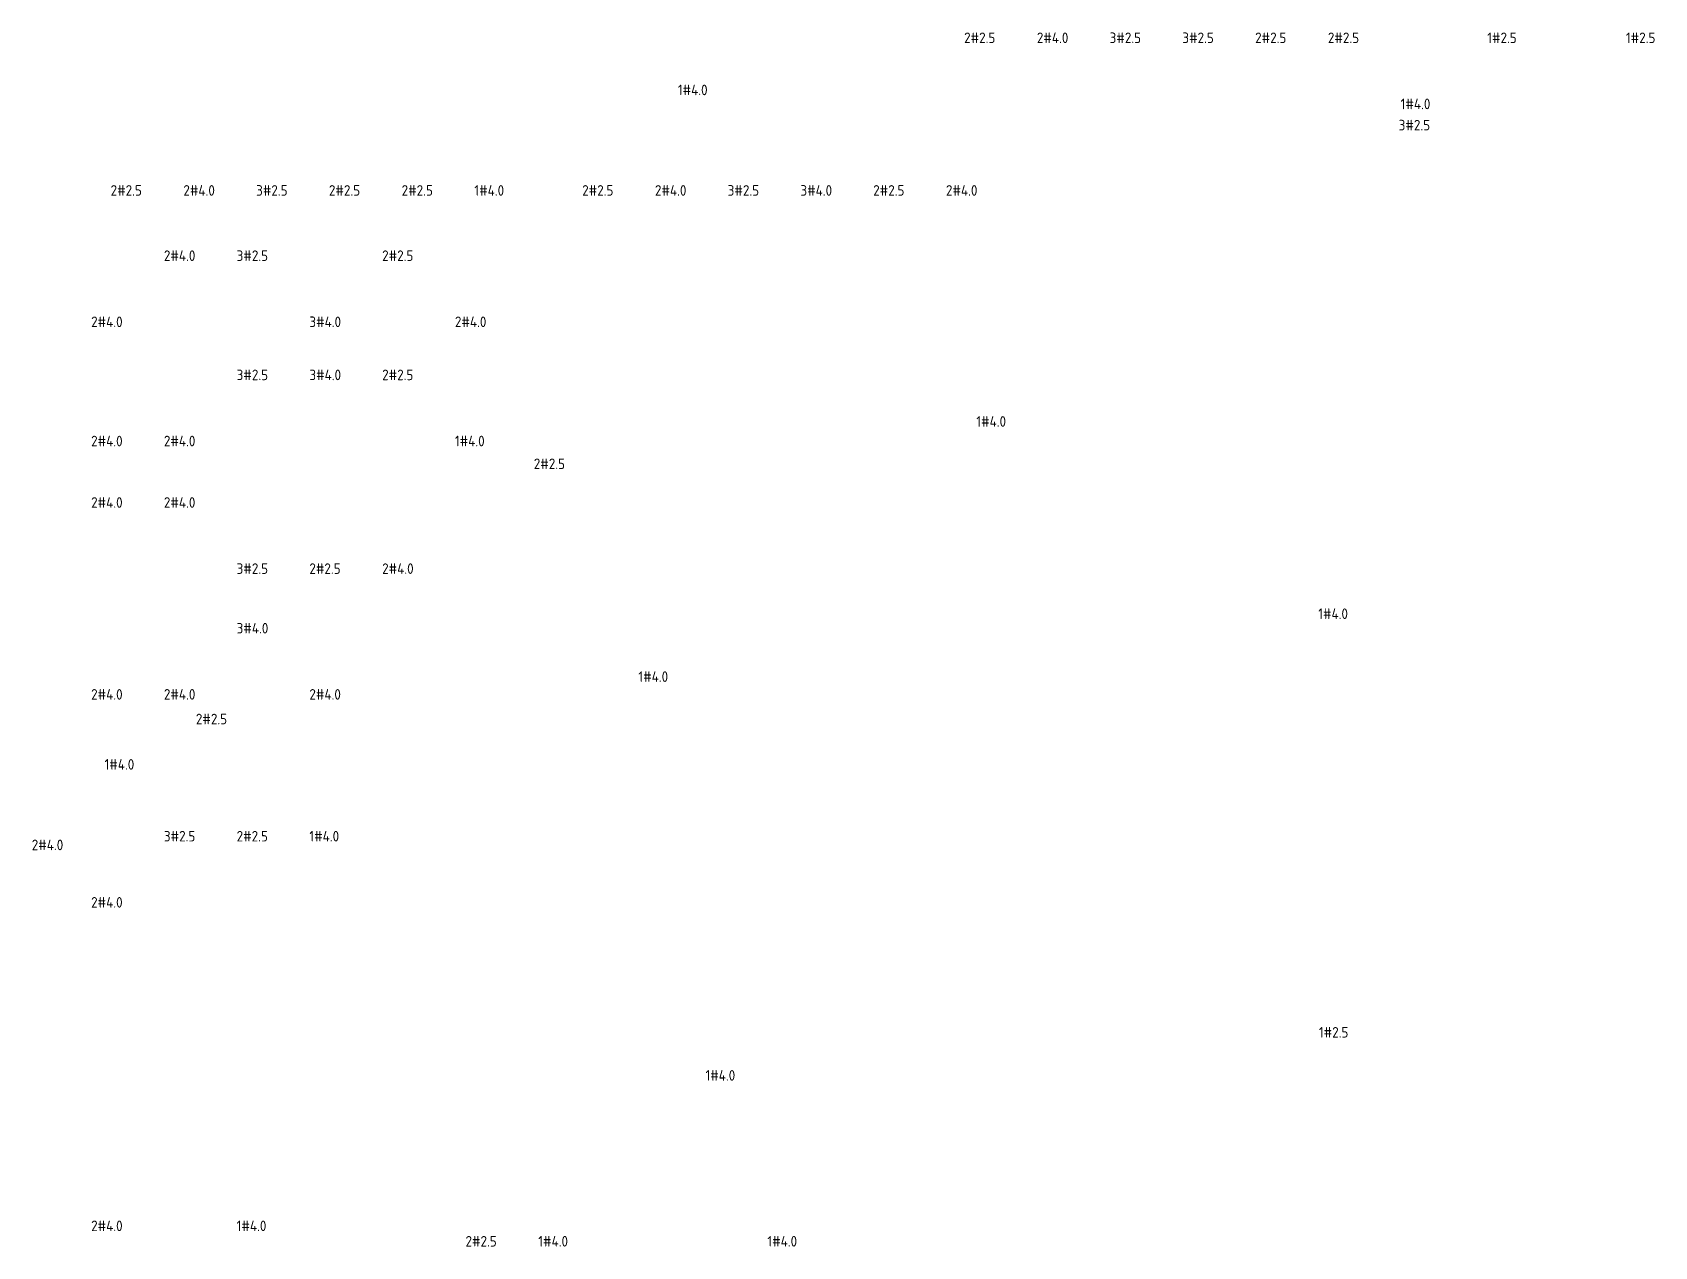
# Model space of a CAD drawing. Header units: metres. Extents: x -45255 to -45148, y 56380 to 56447.
# Drawn here: x -45254.96 to -45235.83, y 56432.26 to 56446.58 of the extents above; entities that cross this region are included whole.
import ezdxf

# ---------------------------------------------------------------- set-up
doc = ezdxf.new("R2010")
doc.units = ezdxf.units.M
doc.layers.add('FIAÇÃO_FÁBRICA', color=1, linetype='Continuous')
doc.styles.get("Standard").update_dxf_attribs({"font": 'ISOCP'})

msp = doc.modelspace()

# ---------------------------------------------------------------- texts
at = {"layer": 'FIAÇÃO_FÁBRICA'}
for s, p in [('2#2.5', (-45243.976, 56446.458)), ('2#4.0', (-45243.118, 56446.458)), ('3#2.5', (-45242.26, 56446.458)), ('3#2.5', (-45241.402, 56446.458)), ('2#2.5', (-45240.544, 56446.458)), ('2#2.5', (-45239.686, 56446.458)), ('1#2.5', (-45237.807, 56446.458)), ('1#2.5', (-45236.171, 56446.458)), ('1#4.0', (-45247.352, 56445.843)), ('1#4.0', (-45238.828, 56445.678)), ('3#2.5', (-45238.851, 56445.428)), ('2#2.5', (-45254.041, 56444.658)), ('2#4.0', (-45253.183, 56444.658)), ('3#2.5', (-45252.325, 56444.658)), ('2#2.5', (-45251.467, 56444.658)), ('2#2.5', (-45250.609, 56444.658)), ('1#4.0', (-45249.751, 56444.658)), ('2#2.5', (-45248.48, 56444.658)), ('2#4.0', (-45247.622, 56444.658)), ('3#2.5', (-45246.764, 56444.658)), ('3#4.0', (-45245.906, 56444.658)), ('2#2.5', (-45245.048, 56444.658)), ('2#4.0', (-45244.19, 56444.658)), ('2#4.0', (-45253.413, 56443.888)), ('3#2.5', (-45252.555, 56443.888)), ('2#2.5', (-45250.839, 56443.888)), ('2#4.0', (-45254.271, 56443.108)), ('3#4.0', (-45251.697, 56443.108)), ('2#4.0', (-45249.981, 56443.108)), ('3#2.5', (-45252.555, 56442.482)), ('3#4.0', (-45251.697, 56442.482)), ('2#2.5', (-45250.839, 56442.482)), ('1#4.0', (-45243.832, 56441.933)), ('2#4.0', (-45254.271, 56441.702)), ('2#4.0', (-45253.413, 56441.702)), ('1#4.0', (-45249.981, 56441.702)), ('2#2.5', (-45249.051, 56441.433)), ('2#4.0', (-45254.271, 56440.977)), ('2#4.0', (-45253.413, 56440.977)), ('3#2.5', (-45252.555, 56440.197)), ('2#2.5', (-45251.697, 56440.197)), ('2#4.0', (-45250.839, 56440.197)), ('1#4.0', (-45239.8, 56439.665)), ('3#4.0', (-45252.555, 56439.494)), ('1#4.0', (-45247.817, 56438.923)), ('2#4.0', (-45254.271, 56438.714)), ('2#4.0', (-45253.413, 56438.714)), ('2#4.0', (-45251.697, 56438.714)), ('2#2.5', (-45253.036, 56438.423)), ('1#4.0', (-45254.113, 56437.888)), ('2#4.0', (-45254.971, 56436.938)), ('3#2.5', (-45253.413, 56437.041)), ('2#2.5', (-45252.555, 56437.041)), ('1#4.0', (-45251.697, 56437.041)), ('2#4.0', (-45254.271, 56436.261)), ('1#2.5', (-45239.792, 56434.728)), ('1#4.0', (-45247.026, 56434.22)), ('2#4.0', (-45254.271, 56432.445)), ('1#4.0', (-45252.555, 56432.445)), ('2#2.5', (-45249.856, 56432.263)), ('1#4.0', (-45248.998, 56432.263)), ('1#4.0', (-45246.296, 56432.263))]:
    msp.add_text(s, height=0.1248, dxfattribs=at).set_placement(p)

doc.saveas('drawing.dxf')
